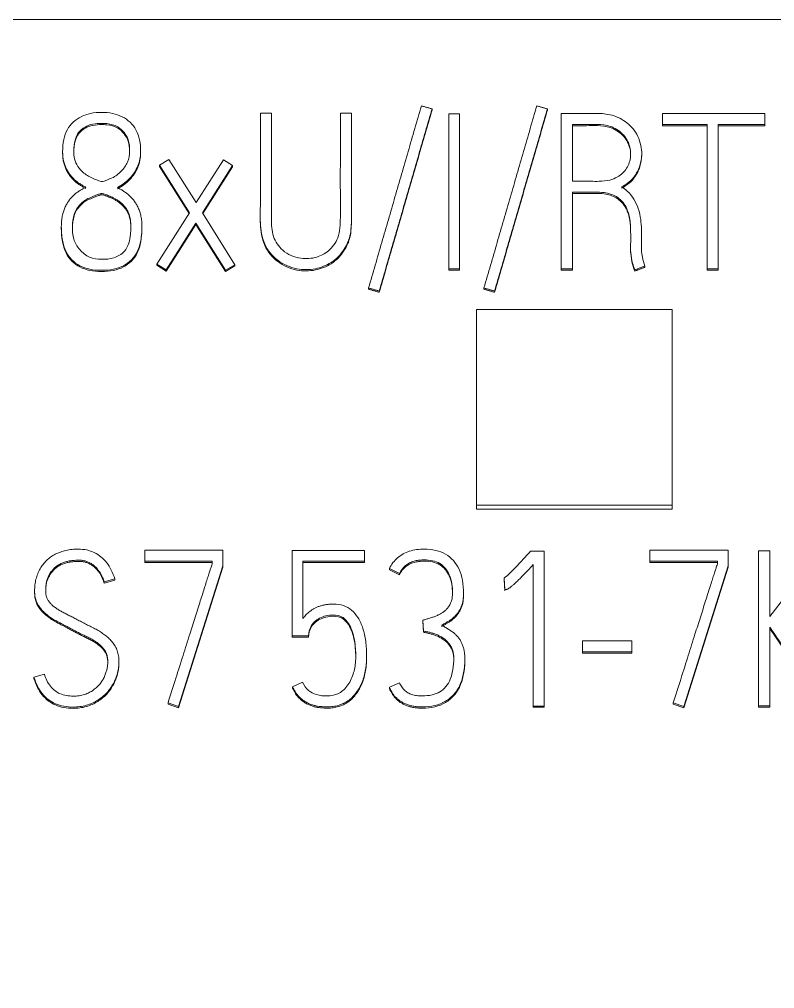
# Model space of a CAD drawing. Header units: millimetres. Extents: x 42151 to 59780, y 37376 to 44547.
# Drawn here: x 48107.96 to 48115.67, y 43308.35 to 43318.25 of the extents above; entities that cross this region are included whole.
import ezdxf

# ---------------------------------------------------------------- set-up
doc = ezdxf.new("R2010")
doc.units = ezdxf.units.MM
doc.set_wipeout_variables(frame=1)
doc.layers.add('000-PI-Oprema', color=30, linetype='Continuous', lineweight=5)
doc.layers.add('SI-ORMAR-Oprema', color=30, linetype='Continuous', lineweight=5)
doc.layers.add('004-PI-DIN Šina', color=3, linetype='Continuous')

# ---------------------------------------------------------------- blocks, each defined once
blk = doc.blocks.new('6ES7531-7KF00-0AB0')
blk.add_wipeout([(-17.0379, 69.0285), (17.7621, 69.0285), (17.7621, -77.9596), (-17.0379, -77.9715)]).dxf.layer = 'SI-ORMAR-Oprema'
at = {"layer": 'SI-ORMAR-Oprema', "linetype": 'Continuous'}
for p, q in [((12.7621, 69.0285), (-12.0379, 69.0285)), ((-5.0906, 68.1141), (-5.0906, 68.1014)), ((-3.9122, 68.1141), (-3.9122, 68.1014)), ((-6.0271, 68.0701), (-6.0271, 68.0574)), ((-2.7383, 67.9534), (-2.7383, 67.9407)), ((-1.6931, 67.9534), (-1.6931, 67.9407)), ((-6.0271, 67.8362), (-6.0271, 67.815)), ((-8.8631, 67.6836), (-8.8631, 67.6709)), ((-8.0664, 67.6706), (-8.0664, 67.6833)), ((-6.0271, 67.6309), (-6.0271, 67.6436)), ((-2.9495, 67.6461), (-2.9495, 67.6675)), ((-7.778, 67.599), (-7.8734, 67.5396)), ((-7.8734, 67.5396), (-7.8734, 67.5269)), ((-7.8734, 67.5396), (-7.5672, 67.0531)), ((-7.8734, 67.5269), (-7.5712, 67.0468)), ((-7.5006, 67.1566), (-7.778, 67.599)), ((-7.221, 67.5946), (-7.5006, 67.1566)), ((-7.4362, 67.0531), (-7.1278, 67.5352)), ((-7.4322, 67.0467), (-7.1278, 67.5225)), ((-7.1278, 67.5352), (-7.221, 67.5946)), ((-7.1278, 67.5352), (-7.1278, 67.5225)), ((-6.8439, 67.4456), (-6.8439, 67.4329)), ((-6.0272, 67.385), (-6.0272, 67.3723)), ((-7.5672, 67.0531), (-7.9, 66.5292)), ((-7.1056, 66.5226), (-7.4362, 67.0531)), ((-6.8453, 67.0259), (-6.8453, 67.0132)), ((-7.8046, 66.4698), (-7.5028, 66.9475)), ((-7.8046, 66.4571), (-7.5028, 66.9348)), ((-7.5028, 66.9475), (-7.5028, 66.9348)), ((-7.5028, 66.9475), (-7.201, 66.4654)), ((-7.5028, 66.9348), (-7.201, 66.4527)), ((-8.8765, 66.9093), (-8.8765, 66.8966)), ((-8.0531, 66.894), (-8.0531, 66.9067)), ((-3.0627, 66.6972), (-3.0627, 66.6776)), ((-7.9, 66.5292), (-7.9, 66.5165)), ((-7.9, 66.5292), (-7.8046, 66.4698)), ((-7.9, 66.5165), (-7.8046, 66.4571)), ((-7.8046, 66.4698), (-7.8046, 66.4571)), ((-7.201, 66.4654), (-7.1056, 66.5226)), ((-7.201, 66.4527), (-7.1056, 66.5099)), ((-7.201, 66.4654), (-7.201, 66.4527)), ((-7.1056, 66.5226), (-7.1056, 66.5099)), ((-4.9197, 66.4808), (-4.9197, 66.4681)), ((-4.8088, 66.4808), (-4.8088, 66.4681)), ((-3.7702, 66.4808), (-3.7702, 66.4681)), ((-3.657, 66.4808), (-3.657, 66.4681)), ((-3.0201, 66.4698), (-3.0201, 66.4571)), ((-2.9158, 66.5094), (-2.9158, 66.4967)), ((-2.2812, 66.4808), (-2.2812, 66.4681)), ((-2.168, 66.4808), (-2.168, 66.4681)), ((-5.7386, 66.2849), (-5.7386, 66.2722)), ((-5.6298, 66.2541), (-5.6298, 66.2414)), ((-4.5602, 66.2849), (-4.5602, 66.2722)), ((-4.4515, 66.2541), (-4.4515, 66.2414)), ((-4.6379, 66.064), (-4.6379, 64.0654)), ((-2.6379, 66.064), (-4.6379, 66.064)), ((-2.6379, 64.0654), (-2.6379, 66.064)), ((-4.6379, 64.0654), (-4.6379, 64.0273)), ((-4.6379, 64.0654), (-2.6379, 64.0654)), ((-2.6379, 64.0654), (-2.6379, 64.0273)), ((-4.6379, 64.0273), (-2.6379, 64.0273)), ((-8.0243, 63.6065), (-8.0243, 63.4942)), ((-7.2254, 63.6065), (-8.0243, 63.6065)), ((-7.2254, 63.4458), (-7.2254, 63.6065)), ((-6.5197, 63.6043), (-5.7807, 63.6043)), ((-6.5197, 62.7326), (-6.5197, 63.6043)), ((-5.7807, 63.6043), (-5.7807, 63.4942)), ((-4.0853, 63.5955), (-3.9455, 63.5955)), ((-3.9455, 63.5955), (-3.9455, 62.0151)), ((-2.8648, 63.6065), (-2.8648, 63.4942)), ((-2.0659, 63.6065), (-2.8648, 63.6065)), ((-2.0659, 63.4458), (-2.0659, 63.6065)), ((-1.7552, 63.5999), (-1.7552, 62.0173)), ((-1.6421, 63.5999), (-1.7552, 63.5999)), ((-1.0984, 63.6329), (-1.6421, 62.9307)), ((-1.6421, 62.9307), (-1.6421, 63.5999)), ((-8.0243, 63.4942), (-8.0243, 63.4815)), ((-8.0243, 63.4942), (-7.3364, 63.4942)), ((-8.0243, 63.4815), (-7.3364, 63.4815)), ((-7.3364, 63.4942), (-7.3364, 63.4634)), ((-6.4088, 63.4942), (-6.4088, 62.9087)), ((-5.7807, 63.4942), (-6.4088, 63.4942)), ((-5.7807, 63.4815), (-6.4088, 63.4815)), ((-5.7807, 63.4942), (-5.7807, 63.4815)), ((-4.0565, 62.0151), (-4.0565, 63.459)), ((-2.8648, 63.4942), (-2.8648, 63.4815)), ((-2.8648, 63.4942), (-2.1769, 63.4942)), ((-2.8648, 63.4815), (-2.1769, 63.4815)), ((-2.1769, 63.4942), (-2.1769, 63.4634)), ((-7.6803, 62.0107), (-7.2254, 63.4458)), ((-7.6803, 61.998), (-7.2254, 63.4331)), ((-7.2254, 63.4458), (-7.2254, 63.4331)), ((-5.5255, 63.4194), (-5.5255, 63.4067)), ((-5.5255, 63.4194), (-5.4235, 63.3688)), ((-5.5255, 63.4067), (-5.4235, 63.3561)), ((-5.4235, 63.3688), (-5.4235, 63.3561)), ((-2.5208, 62.0107), (-2.0659, 63.4458)), ((-2.5208, 61.998), (-2.0659, 63.4331)), ((-2.0659, 63.4458), (-2.0659, 63.4331)), ((-8.3305, 63.3138), (-8.4393, 63.2829)), ((-8.3305, 63.301), (-8.4393, 63.2702)), ((-8.4393, 63.2829), (-8.4393, 63.2702)), ((-8.3305, 63.3138), (-8.3305, 63.301)), ((-4.3541, 63.3208), (-4.3541, 63.3081)), ((-4.3472, 63.2037), (-4.3541, 63.3208)), ((-4.3472, 63.191), (-4.3541, 63.3081)), ((-9.1494, 63.1935), (-9.1494, 63.1808)), ((-4.7688, 63.1586), (-4.7688, 63.1799)), ((-4.3472, 63.2037), (-4.3472, 63.191)), ((-5.186, 62.8911), (-5.186, 62.8784)), ((-5.186, 62.8911), (-5.1794, 62.7811)), ((-5.186, 62.8784), (-5.1794, 62.7684)), ((-5.1794, 62.7811), (-5.1794, 62.7684)), ((-1.6421, 62.0173), (-1.6421, 62.8207)), ((-1.6421, 62.8207), (-1.074, 61.9842)), ((-1.6421, 62.808), (-1.074, 61.9715)), ((-6.5197, 62.7326), (-6.5197, 62.7199)), ((-6.3511, 62.7326), (-6.5197, 62.7326)), ((-6.3511, 62.7199), (-6.5197, 62.7199)), ((-6.3511, 62.7326), (-6.3511, 62.7199)), ((-3.555, 62.6798), (-3.555, 62.5676)), ((-3.049, 62.6798), (-3.555, 62.6798)), ((-3.049, 62.5676), (-3.049, 62.6798)), ((-5.7585, 62.5143), (-5.7585, 62.527)), ((-4.7555, 62.4721), (-4.7555, 62.4938)), ((-3.555, 62.5676), (-3.555, 62.5549)), ((-3.555, 62.5676), (-3.049, 62.5676)), ((-3.555, 62.5549), (-3.049, 62.5549)), ((-3.049, 62.5676), (-3.049, 62.5549)), ((-8.2884, 62.4557), (-8.2884, 62.4684)), ((-9.1561, 62.31), (-9.0473, 62.3408)), ((-9.1561, 62.31), (-9.1561, 62.2973)), ((-6.5153, 62.211), (-6.4132, 62.2572)), ((-6.5153, 62.211), (-6.5153, 62.1983)), ((-5.4235, 62.2528), (-5.5255, 62.2066)), ((-5.5255, 62.2066), (-5.5255, 62.1939)), ((-7.7869, 62.0459), (-7.6803, 62.0107)), ((-7.7869, 62.0459), (-7.7869, 62.0332)), ((-7.7869, 62.0332), (-7.6803, 61.998)), ((-7.6803, 62.0107), (-7.6803, 61.998)), ((-4.0565, 62.0151), (-4.0565, 62.0024)), ((-3.9455, 62.0151), (-4.0565, 62.0151)), ((-3.9455, 62.0024), (-4.0565, 62.0024)), ((-3.9455, 62.0151), (-3.9455, 62.0024)), ((-2.6274, 62.0459), (-2.5208, 62.0107)), ((-2.6274, 62.0459), (-2.6274, 62.0332)), ((-2.6274, 62.0332), (-2.5208, 61.998)), ((-2.5208, 62.0107), (-2.5208, 61.998)), ((-1.7552, 62.0173), (-1.7552, 62.0046)), ((-1.7552, 62.0173), (-1.6421, 62.0173)), ((-1.7552, 62.0046), (-1.6421, 62.0046)), ((-1.6421, 62.0173), (-1.6421, 62.0046))]:
    blk.add_line(p, q, dxfattribs=at)
for points in [[(-5.1993, 68.1449), (-5.7386, 66.2849)], [(-5.6298, 66.2541), (-5.0906, 68.1141)], [(-5.0906, 68.1141), (-5.1993, 68.1449)], [(-4.5602, 66.2849), (-4.021, 68.1449)], [(-3.9122, 68.1141), (-4.4515, 66.2541)], [(-4.021, 68.1449), (-3.9122, 68.1141)], [(-6.7305, 68.0701), (-6.8437, 68.0701)], [(-5.9139, 68.0701), (-6.0271, 68.0701)], [(-5.6298, 66.2414), (-5.0906, 68.1014)], [(-4.9197, 66.4808), (-4.9197, 68.0635)], [(-4.9197, 68.0635), (-4.8088, 68.0635)], [(-4.8088, 68.0635), (-4.8088, 66.4808)], [(-3.9122, 68.1014), (-4.4515, 66.2414)], [(-3.7702, 66.4808), (-3.7702, 68.0679)], [(-2.7383, 67.9534), (-2.7383, 68.0657)], [(-2.7383, 68.0657), (-1.6931, 68.0657)], [(-1.6931, 68.0657), (-1.6931, 67.9534)], [(-3.657, 67.9556), (-3.657, 67.3745)], [(-2.2812, 67.9534), (-2.7383, 67.9534)], [(-2.2812, 67.9407), (-2.7383, 67.9407)], [(-2.2812, 66.4808), (-2.2812, 67.9534)], [(-2.168, 67.9534), (-2.168, 66.4808)], [(-1.6931, 67.9534), (-2.168, 67.9534)], [(-1.6931, 67.9407), (-2.168, 67.9407)], [(-3.657, 67.2622), (-3.657, 66.4808)], [(-4.8088, 66.4808), (-4.9197, 66.4808)], [(-4.8088, 66.4681), (-4.9197, 66.4681)], [(-3.657, 66.4808), (-3.7702, 66.4808)], [(-3.657, 66.4681), (-3.7702, 66.4681)], [(-2.9158, 66.5094), (-3.0201, 66.4698)], [(-2.9158, 66.4967), (-3.0201, 66.4571)], [(-2.168, 66.4808), (-2.2812, 66.4808)], [(-2.168, 66.4681), (-2.2812, 66.4681)], [(-5.7386, 66.2849), (-5.6298, 66.2541)], [(-5.7386, 66.2722), (-5.6298, 66.2414)], [(-4.4515, 66.2541), (-4.5602, 66.2849)], [(-4.4515, 66.2414), (-4.5602, 66.2722)]]:
    blk.add_open_spline(points, degree=1, dxfattribs=at)
for points, knots in [([(-8.6257, 67.3129), (-8.6352, 67.3178), (-8.6542, 67.3284), (-8.6823, 67.3461), (-8.7105, 67.3655), (-8.7378, 67.3874), (-8.7634, 67.4125), (-8.7873, 67.4404), (-8.8089, 67.4716), (-8.8274, 67.5064), (-8.8431, 67.5444), (-8.8549, 67.5863), (-8.8618, 67.6321), (-8.8647, 67.7049), (-8.8568, 67.798), (-8.8213, 67.9028), (-8.7581, 67.9834), (-8.6748, 68.0395), (-8.5751, 68.0728), (-8.4651, 68.0821), (-8.3547, 68.0727), (-8.2537, 68.0388), (-8.1702, 67.9812), (-8.1078, 67.8988), (-8.0729, 67.7928), (-8.0635, 67.6909), (-8.0708, 67.6007), (-8.0926, 67.53), (-8.1282, 67.4641), (-8.1758, 67.4042), (-8.2349, 67.3519), (-8.28, 67.3234), (-8.3039, 67.3107)], [0, 0, 0, 0, 0.014556, 0.029567, 0.045073, 0.06094, 0.077119, 0.093748, 0.110887, 0.128668, 0.147296, 0.166948, 0.187898, 0.210413, 0.266348, 0.314631, 0.359149, 0.40325, 0.449199, 0.499993, 0.551851, 0.598383, 0.642757, 0.687636, 0.736493, 0.793087, 0.826472, 0.85944, 0.893283, 0.927929, 0.963171, 1, 1, 1, 1]), ([(-6.8437, 68.0701), (-6.8437, 68), (-6.8438, 67.8437), (-6.8436, 67.6037), (-6.8442, 67.3655), (-6.8422, 67.1488), (-6.8494, 66.9426), (-6.8195, 66.7297), (-6.6762, 66.5542), (-6.4821, 66.4687), (-6.2851, 66.4695), (-6.109, 66.5384), (-5.9862, 66.6638), (-5.9157, 66.826), (-5.9132, 67.0156), (-5.9141, 67.2467), (-5.9138, 67.5176), (-5.9139, 67.782), (-5.9139, 67.9682), (-5.9139, 68.055), (-5.9139, 68.0701)], [0, 0, 0, 0, 0.056588, 0.12618, 0.193845, 0.248988, 0.301001, 0.361119, 0.417663, 0.475034, 0.525525, 0.571601, 0.623134, 0.662261, 0.7114, 0.774249, 0.84962, 0.929927, 0.98784, 1, 1, 1, 1]), ([(-6.0271, 68.0701), (-6.0271, 68.0276), (-6.0271, 67.9287), (-6.0271, 67.7605), (-6.027, 67.5391), (-6.0275, 67.2823), (-6.0257, 67.0279), (-6.0305, 66.8068), (-6.1344, 66.6614), (-6.2739, 66.5889), (-6.4454, 66.5747), (-6.6195, 66.6492), (-6.7261, 66.8116), (-6.7316, 66.9828), (-6.7302, 67.1593), (-6.7307, 67.3667), (-6.7305, 67.6204), (-6.7305, 67.8628), (-6.7305, 68.0155), (-6.7305, 68.0701)], [0, 0, 0, 0, 0.037912, 0.088194, 0.15005, 0.235584, 0.316728, 0.37904, 0.427403, 0.467304, 0.515197, 0.575318, 0.625401, 0.679015, 0.724908, 0.783705, 0.863784, 0.951314, 1, 1, 1, 1]), ([(-3.7702, 68.0679), (-3.7097, 68.0679), (-3.6057, 68.068), (-3.454, 68.0676), (-3.3056, 68.0692), (-3.1486, 68.0181), (-3.0106, 67.8984), (-2.9396, 67.7235), (-2.9536, 67.5494), (-3.0161, 67.4248), (-3.0891, 67.356), (-3.135, 67.3276), (-3.1555, 67.3173)], [0, 0, 0, 0, 0.12344, 0.212385, 0.309987, 0.42512, 0.54091, 0.673529, 0.797304, 0.889185, 0.953588, 1, 1, 1, 1]), ([(-8.4652, 67.3719), (-8.4605, 67.3713), (-8.4409, 67.3719), (-8.4066, 67.3918), (-8.3387, 67.4112), (-8.2623, 67.4765), (-8.1923, 67.5652), (-8.1742, 67.6854), (-8.1875, 67.8176), (-8.2765, 67.9357), (-8.3915, 67.9636), (-8.4773, 67.9682), (-8.554, 67.9617), (-8.6365, 67.9337), (-8.705, 67.8774), (-8.7437, 67.7873), (-8.7514, 67.7017), (-8.7468, 67.6162), (-8.7231, 67.5423), (-8.6758, 67.4812), (-8.6225, 67.4404), (-8.5809, 67.4168), (-8.5417, 67.3993), (-8.5151, 67.3881), (-8.4878, 67.3799), (-8.4746, 67.3732), (-8.4652, 67.3719)], [0, 0, 0, 0, 0.007812, 0.03125, 0.0625, 0.125, 0.1875, 0.25, 0.3125, 0.40625, 0.46875, 0.5, 0.546875, 0.59375, 0.640625, 0.6875, 0.75, 0.78125, 0.828125, 0.875, 0.90625, 0.9375, 0.953125, 0.976562, 0.984375, 1, 1, 1, 1]), ([(-8.1789, 67.6827), (-8.1788, 67.7177), (-8.1899, 67.8081), (-8.2765, 67.923), (-8.3915, 67.9509), (-8.4773, 67.9555), (-8.554, 67.949), (-8.6365, 67.921), (-8.705, 67.8647), (-8.7433, 67.7756), (-8.7495, 67.7102), (-8.7494, 67.6732)], [0, 0, 0, 0, 0.114744, 0.30519, 0.432154, 0.495636, 0.590859, 0.686082, 0.781305, 0.876528, 1, 1, 1, 1]), ([(-3.657, 67.3745), (-3.612, 67.3745), (-3.5497, 67.3744), (-3.4587, 67.3747), (-3.3764, 67.3731), (-3.2822, 67.3805), (-3.1816, 67.4217), (-3.0933, 67.5015), (-3.0562, 67.6227), (-3.0682, 67.7498), (-3.1376, 67.8685), (-3.2632, 67.9439), (-3.3952, 67.9581), (-3.524, 67.9547), (-3.6092, 67.9556), (-3.657, 67.9556)], [0, 0, 0, 0, 0.089288, 0.123818, 0.180598, 0.252983, 0.309178, 0.39404, 0.480521, 0.552186, 0.644985, 0.743769, 0.831148, 0.90497, 1, 1, 1, 1]), ([(-3.0623, 67.6437), (-3.0624, 67.6711), (-3.0727, 67.7449), (-3.1376, 67.8558), (-3.2632, 67.9312), (-3.3952, 67.9454), (-3.524, 67.942), (-3.6092, 67.9429), (-3.657, 67.9429)], [0, 0, 0, 0, 0.108412, 0.293173, 0.489849, 0.663819, 0.810797, 1, 1, 1, 1]), ([(-8.6257, 67.3002), (-8.6352, 67.3051), (-8.6542, 67.3157), (-8.6823, 67.3334), (-8.7105, 67.3528), (-8.7378, 67.3747), (-8.7634, 67.3998), (-8.7873, 67.4277), (-8.8089, 67.4589), (-8.8274, 67.4937), (-8.8431, 67.5317), (-8.8549, 67.5736), (-8.8618, 67.6194), (-8.8631, 67.653), (-8.8631, 67.6713), (-8.8631, 67.673)], [0, 0, 0, 0, 0.068397, 0.138937, 0.211797, 0.286356, 0.362379, 0.440519, 0.521055, 0.604608, 0.692141, 0.784485, 0.882929, 0.988726, 1, 1, 1, 1]), ([(-8.0664, 67.6731), (-8.0664, 67.6691), (-8.0665, 67.6406), (-8.0708, 67.588), (-8.0926, 67.5173), (-8.1282, 67.4514), (-8.1758, 67.3915), (-8.2349, 67.3392), (-8.28, 67.3107), (-8.3039, 67.298)], [0, 0, 0, 0, 0.025577, 0.182798, 0.338056, 0.497434, 0.660595, 0.826558, 1, 1, 1, 1]), ([(-2.9495, 67.643), (-2.9498, 67.603), (-2.963, 67.5181), (-3.0161, 67.4121), (-3.0891, 67.3433), (-3.135, 67.3149), (-3.1555, 67.3046)], [0, 0, 0, 0, 0.287457, 0.610451, 0.836848, 1, 1, 1, 1]), ([(-6.8453, 67.0132), (-6.8453, 66.9886), (-6.8437, 66.8893), (-6.8195, 66.717), (-6.6762, 66.5415), (-6.4821, 66.456), (-6.2851, 66.4568), (-6.109, 66.5257), (-5.9862, 66.6511), (-5.9157, 66.8133), (-5.9132, 67.0029), (-5.9141, 67.234), (-5.9139, 67.4423), (-5.9139, 67.5725), (-5.9139, 67.6093)], [0, 0, 0, 0, 0.033223, 0.13371, 0.228223, 0.324119, 0.408514, 0.48553, 0.571667, 0.637068, 0.719204, 0.824256, 0.950238, 1, 1, 1, 1]), ([(-8.3039, 67.3107), (-8.2939, 67.3057), (-8.2738, 67.295), (-8.2443, 67.2769), (-8.2146, 67.2569), (-8.1856, 67.2339), (-8.1586, 67.2068), (-8.1333, 67.1764), (-8.1104, 67.1422), (-8.0908, 67.1041), (-8.0742, 67.0625), (-8.0618, 67.0164), (-8.0546, 66.9658), (-8.0515, 66.8833), (-8.0592, 66.7777), (-8.0933, 66.6595), (-8.1556, 66.5687), (-8.2422, 66.5072), (-8.3481, 66.4717), (-8.4655, 66.4621), (-8.5827, 66.4717), (-8.6878, 66.5073), (-8.7741, 66.5688), (-8.8364, 66.6599), (-8.8704, 66.7789), (-8.878, 66.885), (-8.8751, 66.9678), (-8.8683, 67.018), (-8.8565, 67.0635), (-8.8407, 67.1046), (-8.8222, 67.1423), (-8.8007, 67.1764), (-8.7764, 67.2072), (-8.7497, 67.2345), (-8.7205, 67.2582), (-8.6897, 67.2788), (-8.6582, 67.2972), (-8.6366, 67.308), (-8.6257, 67.3129)], [0, 0, 0, 0, 0.013971, 0.028402, 0.043336, 0.058719, 0.0746, 0.091138, 0.108303, 0.126121, 0.144793, 0.164595, 0.185892, 0.208937, 0.268471, 0.31829, 0.36183, 0.40395, 0.448807, 0.499659, 0.550001, 0.594568, 0.636606, 0.68023, 0.730342, 0.790387, 0.813379, 0.834502, 0.85399, 0.872294, 0.889768, 0.906584, 0.922873, 0.938755, 0.95442, 0.969879, 0.985049, 1, 1, 1, 1]), ([(-8.4577, 67.2501), (-8.4603, 67.2506), (-8.4657, 67.251), (-8.4805, 67.2447), (-8.5088, 67.2407), (-8.5524, 67.2181), (-8.6156, 67.1965), (-8.6944, 67.1391), (-8.7554, 67.0366), (-8.7647, 66.9125), (-8.7606, 66.7806), (-8.6941, 66.673), (-8.594, 66.5891), (-8.4642, 66.5732), (-8.3384, 66.585), (-8.2311, 66.6449), (-8.184, 66.7416), (-8.1698, 66.824), (-8.1655, 66.8969), (-8.1672, 66.9647), (-8.1792, 67.0267), (-8.2043, 67.0843), (-8.238, 67.1316), (-8.2781, 67.1658), (-8.3131, 67.1889), (-8.3406, 67.2042), (-8.3667, 67.2166), (-8.3908, 67.2269), (-8.4105, 67.2342), (-8.4277, 67.2406), (-8.4429, 67.2449), (-8.4526, 67.2491), (-8.4577, 67.2501)], [0, 0, 0, 0, 0.003906, 0.007812, 0.023438, 0.046875, 0.078125, 0.125, 0.1875, 0.25, 0.3125, 0.375, 0.4375, 0.5, 0.5625, 0.625, 0.671875, 0.71875, 0.75, 0.78125, 0.820312, 0.84375, 0.875, 0.90625, 0.921875, 0.9375, 0.953125, 0.964844, 0.976562, 0.984375, 0.992188, 1, 1, 1, 1]), ([(-8.4577, 67.2374), (-8.4603, 67.2379), (-8.4657, 67.2383), (-8.4805, 67.232), (-8.5088, 67.228), (-8.5524, 67.2054), (-8.6156, 67.1838), (-8.6944, 67.1264), (-8.7554, 67.0239), (-8.762, 66.9355), (-8.7627, 66.8867), (-8.7627, 66.8808)], [0, 0, 0, 0, 0.015104, 0.030208, 0.090623, 0.181247, 0.302078, 0.483325, 0.724988, 0.966651, 1, 1, 1, 1]), ([(-8.1663, 66.8948), (-8.1662, 66.9121), (-8.1679, 66.9555), (-8.1792, 67.014), (-8.2043, 67.0716), (-8.238, 67.1189), (-8.2781, 67.1531), (-8.3131, 67.1762), (-8.3406, 67.1915), (-8.3667, 67.2039), (-8.3908, 67.2142), (-8.4105, 67.2215), (-8.4277, 67.2279), (-8.4429, 67.2322), (-8.4526, 67.2364), (-8.4577, 67.2374)], [0, 0, 0, 0, 0.106174, 0.265786, 0.361553, 0.489242, 0.616932, 0.680776, 0.744621, 0.808466, 0.856349, 0.904233, 0.936155, 0.968078, 1, 1, 1, 1]), ([(-3.0201, 66.4698), (-3.0286, 66.4927), (-3.0465, 66.5513), (-3.0641, 66.6379), (-3.0617, 66.7475), (-3.061, 66.8613), (-3.0672, 66.9909), (-3.1029, 67.1206), (-3.1976, 67.2257), (-3.3214, 67.2633), (-3.4427, 67.2619), (-3.551, 67.2623), (-3.6267, 67.2622), (-3.657, 67.2622)], [0, 0, 0, 0, 0.058362, 0.147548, 0.210274, 0.321349, 0.421076, 0.521608, 0.638952, 0.741815, 0.819433, 0.927807, 1, 1, 1, 1]), ([(-3.0616, 66.7888), (-3.0616, 66.8103), (-3.0622, 66.8733), (-3.0672, 66.9782), (-3.1029, 67.1079), (-3.1976, 67.213), (-3.3214, 67.2506), (-3.4427, 67.2492), (-3.551, 67.2496), (-3.6267, 67.2495), (-3.657, 67.2495)], [0, 0, 0, 0, 0.070739, 0.207293, 0.344948, 0.505625, 0.646474, 0.752753, 0.901148, 1, 1, 1, 1]), ([(-3.1555, 67.3173), (-3.1346, 67.3045), (-3.0868, 67.269), (-3.0266, 67.1935), (-2.9793, 67.0944), (-2.958, 66.9885), (-2.9511, 66.8892), (-2.9508, 66.7849), (-2.9551, 66.6902), (-2.9439, 66.592), (-2.9278, 66.5389), (-2.9158, 66.5094)], [0, 0, 0, 0, 0.081763, 0.203225, 0.323939, 0.453577, 0.56931, 0.663931, 0.810036, 0.892891, 1, 1, 1, 1]), ([(-8.0531, 66.8921), (-8.0532, 66.8472), (-8.0599, 66.7626), (-8.0933, 66.6468), (-8.1556, 66.556), (-8.2422, 66.4945), (-8.3481, 66.459), (-8.4655, 66.4494), (-8.5827, 66.459), (-8.6878, 66.4946), (-8.7741, 66.5561), (-8.8364, 66.6472), (-8.8698, 66.7639), (-8.8764, 66.8493), (-8.8765, 66.8948)], [0, 0, 0, 0, 0.098032, 0.184613, 0.260281, 0.333482, 0.411438, 0.499815, 0.587305, 0.664757, 0.737815, 0.813629, 0.90072, 1, 1, 1, 1]), ([(-3.0201, 66.4571), (-3.0286, 66.48), (-3.0465, 66.5386), (-3.0618, 66.6135), (-3.0628, 66.665), (-3.0627, 66.6793)], [0, 0, 0, 0, 0.32064, 0.810631, 1, 1, 1, 1]), ([(-9.0473, 62.3408), (-9.0385, 62.2959), (-8.9986, 62.214), (-8.8911, 62.1287), (-8.7811, 62.1135), (-8.6965, 62.1187), (-8.6404, 62.1304), (-8.5915, 62.151), (-8.5491, 62.1774), (-8.512, 62.2072), (-8.4809, 62.2409), (-8.4554, 62.2772), (-8.4347, 62.3156), (-8.4199, 62.3555), (-8.4096, 62.3949), (-8.4031, 62.4325), (-8.4007, 62.4712), (-8.4035, 62.5103), (-8.4132, 62.5489), (-8.4305, 62.5825), (-8.4534, 62.6116), (-8.4802, 62.6386), (-8.5116, 62.6631), (-8.5467, 62.6858), (-8.5848, 62.7075), (-8.6262, 62.7275), (-8.6697, 62.7478), (-8.714, 62.7703), (-8.7597, 62.7945), (-8.8058, 62.8203), (-8.8527, 62.8452), (-8.8995, 62.8687), (-8.9446, 62.8927), (-8.9864, 62.9193), (-9.0252, 62.9475), (-9.0602, 62.9782), (-9.0903, 63.0123), (-9.1163, 63.0492), (-9.136, 63.0911), (-9.1472, 63.139), (-9.1506, 63.1937), (-9.1471, 63.2522), (-9.1366, 63.3114), (-9.1186, 63.3665), (-9.0943, 63.4169), (-9.0641, 63.4626), (-9.0282, 63.5029), (-8.9866, 63.5378), (-8.939, 63.5666), (-8.8861, 63.5892), (-8.8283, 63.6057), (-8.766, 63.6154), (-8.6948, 63.6192), (-8.6171, 63.6123), (-8.5382, 63.5852), (-8.4687, 63.5401), (-8.4095, 63.4788), (-8.3622, 63.4022), (-8.3398, 63.3443), (-8.3305, 63.3138)], [0, 0, 0, 0, 0.042395, 0.079774, 0.121236, 0.140075, 0.157254, 0.173247, 0.188397, 0.202796, 0.216711, 0.230265, 0.243508, 0.256652, 0.269293, 0.280934, 0.291684, 0.304893, 0.316879, 0.328106, 0.339273, 0.350814, 0.362909, 0.375637, 0.388999, 0.403044, 0.417696, 0.432849, 0.448511, 0.464937, 0.481153, 0.497163, 0.51278, 0.527863, 0.542482, 0.556645, 0.570443, 0.584077, 0.597961, 0.612786, 0.629037, 0.64828, 0.666584, 0.684253, 0.701354, 0.717933, 0.734308, 0.750738, 0.767515, 0.784992, 0.803232, 0.822275, 0.842375, 0.868294, 0.892965, 0.917787, 0.943448, 0.970498, 1, 1, 1, 1]), ([(-4.9952, 62.8405), (-4.9862, 62.8449), (-4.9683, 62.8543), (-4.9417, 62.8693), (-4.915, 62.8854), (-4.8889, 62.9035), (-4.8645, 62.9246), (-4.8414, 62.9482), (-4.8205, 62.9747), (-4.8028, 63.0048), (-4.7876, 63.0381), (-4.7764, 63.0761), (-4.77, 63.1194), (-4.7673, 63.1949), (-4.775, 63.2952), (-4.8088, 63.4106), (-4.868, 63.5035), (-4.9507, 63.5712), (-5.0549, 63.6106), (-5.182, 63.6221), (-5.3202, 63.6067), (-5.4487, 63.5358), (-5.5064, 63.4623), (-5.5255, 63.4194)], [0, 0, 0, 0, 0.019459, 0.039301, 0.05955, 0.080105, 0.100989, 0.122386, 0.144292, 0.16684, 0.190353, 0.215738, 0.244087, 0.27581, 0.363621, 0.439823, 0.508996, 0.575574, 0.644592, 0.722009, 0.822031, 0.909956, 1, 1, 1, 1]), ([(-4.3541, 63.3208), (-4.3344, 63.3371), (-4.298, 63.369), (-4.2436, 63.4246), (-4.1909, 63.48), (-4.1366, 63.5385), (-4.1028, 63.5759), (-4.0853, 63.5955)], [0, 0, 0, 0, 0.198846, 0.377684, 0.606339, 0.795382, 1, 1, 1, 1]), ([(-8.4393, 63.2829), (-8.4414, 63.2902), (-8.4463, 63.3052), (-8.4557, 63.3283), (-8.4669, 63.3528), (-8.4806, 63.3779), (-8.4974, 63.4022), (-8.5167, 63.4255), (-8.539, 63.4471), (-8.5648, 63.4662), (-8.5935, 63.4831), (-8.626, 63.4962), (-8.6624, 63.5037), (-8.6971, 63.5058), (-8.73, 63.5045), (-8.7619, 63.5013), (-8.7974, 63.4969), (-8.835, 63.4888), (-8.8723, 63.4745), (-8.9085, 63.4553), (-8.9426, 63.4299), (-8.9731, 63.3973), (-9.0006, 63.3585), (-9.0221, 63.3108), (-9.0338, 63.2536), (-9.0374, 63.2003), (-9.0346, 63.1549), (-9.0257, 63.1215), (-9.0104, 63.0919), (-8.99, 63.0656), (-8.9658, 63.0412), (-8.9372, 63.019), (-8.905, 62.9982), (-8.8699, 62.9776), (-8.8314, 62.9578), (-8.7908, 62.9377), (-8.7486, 62.9159), (-8.7037, 62.8925), (-8.6568, 62.8671), (-8.6076, 62.8418), (-8.5582, 62.8177), (-8.5102, 62.7929), (-8.4654, 62.7653), (-8.4236, 62.7358), (-8.3856, 62.703), (-8.3529, 62.6659), (-8.3247, 62.6251), (-8.3031, 62.5786), (-8.2908, 62.5255), (-8.2871, 62.469), (-8.2908, 62.4112), (-8.3016, 62.3543), (-8.3195, 62.2985), (-8.3438, 62.245), (-8.3748, 62.1951), (-8.4118, 62.1494), (-8.4551, 62.1085), (-8.5049, 62.0731), (-8.5602, 62.0432), (-8.6211, 62.0203), (-8.6874, 62.0068), (-8.765, 62.0021), (-8.85, 62.0091), (-8.9367, 62.0352), (-9.012, 62.0796), (-9.0749, 62.1413), (-9.1241, 62.2193), (-9.1468, 62.2786), (-9.1561, 62.31)], [0, 0, 0, 0, 0.006902, 0.014527, 0.0229, 0.03171, 0.040697, 0.049939, 0.059406, 0.069126, 0.079243, 0.089792, 0.100957, 0.11302, 0.121351, 0.131067, 0.142193, 0.154038, 0.166072, 0.178522, 0.191399, 0.204849, 0.219214, 0.234859, 0.25249, 0.272668, 0.283841, 0.294211, 0.304173, 0.314215, 0.324636, 0.335605, 0.347264, 0.35967, 0.372854, 0.386723, 0.401163, 0.416176, 0.433071, 0.449927, 0.466747, 0.483271, 0.499286, 0.514866, 0.530063, 0.545048, 0.560066, 0.575472, 0.591898, 0.609868, 0.627376, 0.645005, 0.66302, 0.681094, 0.698922, 0.71679, 0.734853, 0.753306, 0.772468, 0.792214, 0.812556, 0.833938, 0.86301, 0.889874, 0.915888, 0.942166, 0.969784, 1, 1, 1, 1]), ([(-8.4393, 63.2702), (-8.4414, 63.2775), (-8.4463, 63.2925), (-8.4557, 63.3156), (-8.4669, 63.3401), (-8.4806, 63.3652), (-8.4974, 63.3895), (-8.5167, 63.4128), (-8.539, 63.4344), (-8.5648, 63.4535), (-8.5935, 63.4704), (-8.626, 63.4835), (-8.6624, 63.491), (-8.6971, 63.4931), (-8.73, 63.4918), (-8.7619, 63.4886), (-8.7974, 63.4842), (-8.835, 63.4761), (-8.8723, 63.4618), (-8.9085, 63.4426), (-8.9426, 63.4172), (-8.9731, 63.3846), (-9.0006, 63.3458), (-9.0221, 63.2981), (-9.0333, 63.2434), (-9.0362, 63.2049), (-9.0363, 63.1856)], [0, 0, 0, 0, 0.025535, 0.053746, 0.084726, 0.117324, 0.150572, 0.184768, 0.219795, 0.255756, 0.293187, 0.332218, 0.373527, 0.418158, 0.448979, 0.484928, 0.526094, 0.569916, 0.614442, 0.660505, 0.708148, 0.757909, 0.811058, 0.868941, 0.934177, 1, 1, 1, 1]), ([(-7.3364, 63.4634), (-7.3376, 63.4603), (-7.3414, 63.45), (-7.3486, 63.4279), (-7.3598, 63.3938), (-7.3742, 63.349), (-7.3916, 63.2947), (-7.4115, 63.2321), (-7.4336, 63.1623), (-7.4577, 63.0864), (-7.4832, 63.0055), (-7.5098, 62.9213), (-7.5372, 62.8351), (-7.5787, 62.7053), (-7.6348, 62.526), (-7.7088, 62.292), (-7.7603, 62.1299), (-7.7869, 62.0459)], [0, 0, 0, 0, 0.006664, 0.022274, 0.046836, 0.07897, 0.117297, 0.161819, 0.211415, 0.264968, 0.322476, 0.382404, 0.443215, 0.50491, 0.65714, 0.82217, 1, 1, 1, 1]), ([(-5.4235, 63.3688), (-5.4187, 63.3782), (-5.4087, 63.396), (-5.3913, 63.4201), (-5.372, 63.4404), (-5.3516, 63.4573), (-5.3304, 63.4714), (-5.3084, 63.4825), (-5.2858, 63.491), (-5.2628, 63.4977), (-5.2394, 63.5022), (-5.2161, 63.5052), (-5.1931, 63.507), (-5.1233, 63.5089), (-5.004, 63.4897), (-4.8921, 63.3474), (-4.8793, 63.215), (-4.8836, 63.1223), (-4.8926, 63.0819), (-4.9084, 63.0474), (-4.9292, 63.0181), (-4.953, 62.9925), (-4.9805, 62.9708), (-5.0108, 62.9524), (-5.0435, 62.9365), (-5.0785, 62.9238), (-5.1144, 62.9127), (-5.1502, 62.9016), (-5.1741, 62.8945), (-5.186, 62.8911)], [0, 0, 0, 0, 0.025161, 0.048595, 0.070641, 0.091589, 0.111603, 0.13094, 0.14993, 0.168791, 0.187661, 0.206323, 0.224495, 0.242226, 0.372375, 0.490579, 0.643633, 0.679942, 0.712328, 0.741834, 0.769901, 0.797396, 0.824894, 0.852838, 0.881452, 0.911007, 0.940973, 0.970636, 1, 1, 1, 1]), ([(-5.4235, 63.3561), (-5.4187, 63.3655), (-5.4087, 63.3833), (-5.3913, 63.4074), (-5.372, 63.4277), (-5.3516, 63.4446), (-5.3304, 63.4587), (-5.3084, 63.4698), (-5.2858, 63.4783), (-5.2628, 63.485), (-5.2394, 63.4895), (-5.2161, 63.4925), (-5.1931, 63.4943), (-5.1233, 63.4962), (-5.004, 63.477), (-4.8956, 63.339), (-4.882, 63.2285), (-4.8819, 63.1691)], [0, 0, 0, 0, 0.039855, 0.076975, 0.111896, 0.145077, 0.176779, 0.207409, 0.237489, 0.267365, 0.297255, 0.326816, 0.355601, 0.383686, 0.589842, 0.777078, 1, 1, 1, 1]), ([(-4.0565, 63.459), (-4.0744, 63.4399), (-4.1075, 63.4047), (-4.1537, 63.3566), (-4.1928, 63.317), (-4.2257, 63.2849), (-4.2534, 63.2591), (-4.2765, 63.239), (-4.2956, 63.2242), (-4.3106, 63.2139), (-4.3227, 63.2081), (-4.3324, 63.2057), (-4.3402, 63.2041), (-4.345, 63.2037), (-4.3472, 63.2037)], [0, 0, 0, 0, 0.200504, 0.370797, 0.510902, 0.6264, 0.722885, 0.800448, 0.861213, 0.907383, 0.939504, 0.963232, 0.983337, 1, 1, 1, 1]), ([(-2.1769, 63.4634), (-2.1781, 63.4603), (-2.1819, 63.45), (-2.1891, 63.4279), (-2.2003, 63.3938), (-2.2147, 63.349), (-2.2321, 63.2947), (-2.252, 63.2321), (-2.2741, 63.1623), (-2.2982, 63.0864), (-2.3237, 63.0055), (-2.3503, 62.9213), (-2.3777, 62.8351), (-2.4192, 62.7053), (-2.4753, 62.526), (-2.5493, 62.292), (-2.6008, 62.1299), (-2.6274, 62.0459)], [0, 0, 0, 0, 0.006664, 0.022274, 0.046836, 0.07897, 0.117297, 0.161819, 0.211415, 0.264968, 0.322476, 0.382404, 0.443215, 0.50491, 0.65714, 0.82217, 1, 1, 1, 1]), ([(-8.4016, 62.4575), (-8.4016, 62.4713), (-8.4036, 62.4981), (-8.4132, 62.5362), (-8.4305, 62.5698), (-8.4534, 62.5989), (-8.4802, 62.6259), (-8.5116, 62.6504), (-8.5467, 62.6731), (-8.5848, 62.6948), (-8.6262, 62.7148), (-8.6697, 62.7351), (-8.714, 62.7576), (-8.7597, 62.7818), (-8.8058, 62.8076), (-8.8527, 62.8325), (-8.8995, 62.856), (-8.9446, 62.88), (-8.9864, 62.9066), (-9.0252, 62.9348), (-9.0602, 62.9655), (-9.0903, 62.9996), (-9.1163, 63.0365), (-9.136, 63.0784), (-9.1472, 63.1263), (-9.1495, 63.1632), (-9.1494, 63.1839), (-9.1494, 63.1869)], [0, 0, 0, 0, 0.037363, 0.072654, 0.105707, 0.138586, 0.172568, 0.20818, 0.245654, 0.284995, 0.326348, 0.369486, 0.414101, 0.460216, 0.508578, 0.556324, 0.603462, 0.649443, 0.693851, 0.736893, 0.778592, 0.819218, 0.85936, 0.900239, 0.943889, 0.991738, 1, 1, 1, 1]), ([(-4.9952, 62.8278), (-4.9862, 62.8322), (-4.9683, 62.8416), (-4.9417, 62.8566), (-4.915, 62.8727), (-4.8889, 62.8908), (-4.8645, 62.9119), (-4.8414, 62.9355), (-4.8205, 62.962), (-4.8028, 62.9921), (-4.7876, 63.0254), (-4.7764, 63.0634), (-4.77, 63.1067), (-4.7689, 63.138), (-4.7688, 63.1548), (-4.7688, 63.1555)], [0, 0, 0, 0, 0.070239, 0.141859, 0.214947, 0.289138, 0.36452, 0.44175, 0.520823, 0.60221, 0.68708, 0.778706, 0.881031, 0.995537, 1, 1, 1, 1]), ([(-6.4088, 62.9087), (-6.4043, 62.9152), (-6.3945, 62.928), (-6.3782, 62.9463), (-6.36, 62.9642), (-6.3398, 62.9812), (-6.3174, 62.997), (-6.2932, 63.0117), (-6.2665, 63.0247), (-6.2372, 63.0357), (-6.2052, 63.0447), (-6.1704, 63.0515), (-6.1329, 63.0553), (-6.0738, 63.0576), (-5.9947, 63.0473), (-5.9066, 62.997), (-5.8392, 62.9147), (-5.7913, 62.8054), (-5.7637, 62.6704), (-5.7568, 62.5466), (-5.7605, 62.4441), (-5.7704, 62.3725), (-5.787, 62.3065), (-5.8094, 62.2462), (-5.8368, 62.1918), (-5.8691, 62.1436), (-5.9064, 62.102), (-5.9486, 62.0674), (-5.9954, 62.0402), (-6.0461, 62.0205), (-6.1, 62.0087), (-6.1437, 62.0058), (-6.1772, 62.0066), (-6.2017, 62.0078), (-6.23, 62.0093), (-6.2614, 62.013), (-6.2944, 62.0206), (-6.3286, 62.0312), (-6.3633, 62.0461), (-6.3974, 62.0667), (-6.4313, 62.0919), (-6.4634, 62.1241), (-6.4919, 62.1643), (-6.5077, 62.1948), (-6.5153, 62.211)], [0, 0, 0, 0, 0.010575, 0.021534, 0.032937, 0.044729, 0.056875, 0.069452, 0.0826, 0.096505, 0.111279, 0.126985, 0.143702, 0.161538, 0.205913, 0.248141, 0.293825, 0.346182, 0.40699, 0.478261, 0.512629, 0.544859, 0.575282, 0.604004, 0.631084, 0.6569, 0.681684, 0.705765, 0.729734, 0.753772, 0.778045, 0.803118, 0.812005, 0.822876, 0.835737, 0.849942, 0.864952, 0.880894, 0.897668, 0.915306, 0.934053, 0.954105, 0.975931, 1, 1, 1, 1]), ([(-6.4132, 62.2572), (-6.3976, 62.2238), (-6.3597, 62.1729), (-6.2658, 62.1224), (-6.1651, 62.1146), (-6.0555, 62.1291), (-5.958, 62.2029), (-5.896, 62.3207), (-5.8655, 62.4656), (-5.8716, 62.6297), (-5.899, 62.7959), (-5.9945, 62.943), (-6.146, 62.949), (-6.2591, 62.9127), (-6.3351, 62.8287), (-6.3501, 62.7694), (-6.3511, 62.7326)], [0, 0, 0, 0, 0.059022, 0.110017, 0.175174, 0.228533, 0.294979, 0.374406, 0.452147, 0.547151, 0.653629, 0.744768, 0.81483, 0.893356, 0.941956, 1, 1, 1, 1]), ([(-5.8694, 62.5108), (-5.8694, 62.5438), (-5.8752, 62.6389), (-5.899, 62.7832), (-5.9945, 62.9302), (-6.146, 62.9363), (-6.2591, 62.9), (-6.3351, 62.816), (-6.3501, 62.7567), (-6.3511, 62.7199)], [0, 0, 0, 0, 0.110862, 0.319923, 0.498869, 0.636431, 0.790612, 0.886035, 1, 1, 1, 1]), ([(-5.5255, 62.2066), (-5.522, 62.1986), (-5.5143, 62.1825), (-5.5009, 62.1587), (-5.4858, 62.1345), (-5.4679, 62.111), (-5.4462, 62.0893), (-5.4212, 62.0693), (-5.3927, 62.0514), (-5.3606, 62.036), (-5.325, 62.0228), (-5.2848, 62.013), (-5.2394, 62.0074), (-5.1639, 62.0047), (-5.0644, 62.0138), (-4.9513, 62.0568), (-4.8618, 62.1312), (-4.7983, 62.2332), (-4.7622, 62.3599), (-4.754, 62.4663), (-4.7566, 62.5431), (-4.762, 62.5826), (-4.7713, 62.6189), (-4.784, 62.6523), (-4.7995, 62.683), (-4.8182, 62.711), (-4.8402, 62.7367), (-4.8655, 62.7603), (-4.8944, 62.7817), (-4.926, 62.8018), (-4.9597, 62.8217), (-4.9831, 62.8343), (-4.9952, 62.8405)], [0, 0, 0, 0, 0.016308, 0.03331, 0.051065, 0.069403, 0.088334, 0.108132, 0.128912, 0.150812, 0.174077, 0.199384, 0.227539, 0.258836, 0.339488, 0.411171, 0.480216, 0.552248, 0.632093, 0.724403, 0.750895, 0.775618, 0.798835, 0.820921, 0.842207, 0.86296, 0.883743, 0.90511, 0.927322, 0.95053, 0.974743, 1, 1, 1, 1]), ([(-5.1794, 62.7811), (-5.1674, 62.7791), (-5.1434, 62.7745), (-5.1075, 62.7656), (-5.0716, 62.7551), (-5.0364, 62.742), (-5.0029, 62.7253), (-4.9715, 62.7058), (-4.9427, 62.6826), (-4.9178, 62.655), (-4.8964, 62.6239), (-4.8801, 62.5884), (-4.8705, 62.5485), (-4.8667, 62.4801), (-4.8746, 62.3914), (-4.8994, 62.2911), (-4.9434, 62.2115), (-5.0091, 62.1553), (-5.0943, 62.1239), (-5.1763, 62.1168), (-5.2459, 62.1204), (-5.296, 62.1306), (-5.3384, 62.1485), (-5.3734, 62.1753), (-5.4022, 62.2104), (-5.417, 62.238), (-5.4235, 62.2528)], [0, 0, 0, 0, 0.02738, 0.055263, 0.083718, 0.112185, 0.140262, 0.168233, 0.196053, 0.223907, 0.252387, 0.281692, 0.312418, 0.345525, 0.437535, 0.514429, 0.579935, 0.641132, 0.706523, 0.782286, 0.825991, 0.863975, 0.897416, 0.929394, 0.963085, 1, 1, 1, 1]), ([(-5.1794, 62.7684), (-5.1674, 62.7664), (-5.1434, 62.7618), (-5.1075, 62.7529), (-5.0716, 62.7424), (-5.0364, 62.7293), (-5.0029, 62.7126), (-4.9715, 62.6931), (-4.9427, 62.6699), (-4.9178, 62.6423), (-4.8964, 62.6112), (-4.8801, 62.5757), (-4.8705, 62.5358), (-4.8687, 62.5032), (-4.8686, 62.4842), (-4.8686, 62.4797)], [0, 0, 0, 0, 0.076955, 0.155321, 0.235296, 0.315307, 0.39422, 0.472835, 0.551025, 0.629313, 0.709358, 0.791722, 0.878079, 0.97113, 1, 1, 1, 1]), ([(-5.7585, 62.5141), (-5.7585, 62.5115), (-5.7586, 62.4834), (-5.7605, 62.4314), (-5.7704, 62.3598), (-5.787, 62.2938), (-5.8094, 62.2335), (-5.8368, 62.1791), (-5.8691, 62.1309), (-5.9064, 62.0893), (-5.9486, 62.0547), (-5.9954, 62.0275), (-6.0461, 62.0078), (-6.1, 61.996), (-6.1437, 61.9931), (-6.1772, 61.9939), (-6.2017, 61.9951), (-6.23, 61.9966), (-6.2614, 62.0003), (-6.2944, 62.0079), (-6.3286, 62.0185), (-6.3633, 62.0334), (-6.3974, 62.054), (-6.4313, 62.0792), (-6.4634, 62.1114), (-6.4919, 62.1516), (-6.5077, 62.1821), (-6.5153, 62.1983)], [0, 0, 0, 0, 0.006507, 0.07195, 0.133322, 0.191255, 0.245946, 0.297513, 0.346671, 0.393864, 0.439719, 0.485361, 0.531134, 0.577354, 0.625098, 0.642021, 0.662722, 0.687212, 0.714261, 0.742843, 0.773199, 0.80514, 0.838725, 0.874425, 0.912607, 0.954167, 1, 1, 1, 1]), ([(-5.5255, 62.1939), (-5.522, 62.1859), (-5.5143, 62.1698), (-5.5009, 62.146), (-5.4858, 62.1218), (-5.4679, 62.0983), (-5.4462, 62.0766), (-5.4212, 62.0566), (-5.3927, 62.0387), (-5.3606, 62.0233), (-5.325, 62.0101), (-5.2848, 62.0003), (-5.2394, 61.9947), (-5.1639, 61.992), (-5.0644, 62.0011), (-4.9513, 62.0441), (-4.8618, 62.1185), (-4.7983, 62.2205), (-4.7629, 62.3445), (-4.7555, 62.4338), (-4.7555, 62.4804)], [0, 0, 0, 0, 0.022676, 0.046318, 0.071006, 0.096504, 0.122828, 0.150357, 0.17925, 0.209702, 0.242052, 0.277241, 0.316391, 0.359908, 0.472053, 0.571728, 0.667735, 0.767894, 0.878918, 1, 1, 1, 1]), ([(-8.2884, 62.4574), (-8.2884, 62.4569), (-8.2883, 62.4373), (-8.2908, 62.3985), (-8.3016, 62.3416), (-8.3195, 62.2858), (-8.3438, 62.2323), (-8.3748, 62.1824), (-8.4118, 62.1367), (-8.4551, 62.0958), (-8.5049, 62.0604), (-8.5602, 62.0305), (-8.6211, 62.0076), (-8.6874, 61.9941), (-8.765, 61.9894), (-8.85, 61.9964), (-8.9367, 62.0225), (-9.012, 62.0669), (-9.0749, 62.1286), (-9.1241, 62.2066), (-9.1468, 62.2659), (-9.1561, 62.2973)], [0, 0, 0, 0, 0.001261, 0.046083, 0.091213, 0.137331, 0.183601, 0.229241, 0.274983, 0.321224, 0.368462, 0.417518, 0.468068, 0.520144, 0.574882, 0.649305, 0.718077, 0.784672, 0.851944, 0.922648, 1, 1, 1, 1])]:
    blk.add_open_spline(points, degree=3, knots=knots, dxfattribs=at)
blk = doc.blocks.new('*U117')
at = {"layer": '004-PI-DIN Šina'}
for p, q in [((297.6102, 69.85), (-241.3, 69.85)), ((297.6102, 69.35), (-241.3, 69.35))]:
    blk.add_line(p, q, dxfattribs=at)

msp = doc.modelspace()

# ---------------------------------------------------------------- block references
at = {"layer": '000-PI-Oprema'}
msp.add_blockref('*U117', (48098.3259, 43246.6316), dxfattribs=at)

# ---------------------------------------------------------------- next in the draw order: block references
at = {"layer": '000-PI-Oprema', "ltscale": 0.25}
msp.add_blockref('6ES7531-7KF00-0AB0', (48117.2648, 43249.2181), dxfattribs=at)

doc.saveas('drawing.dxf')
